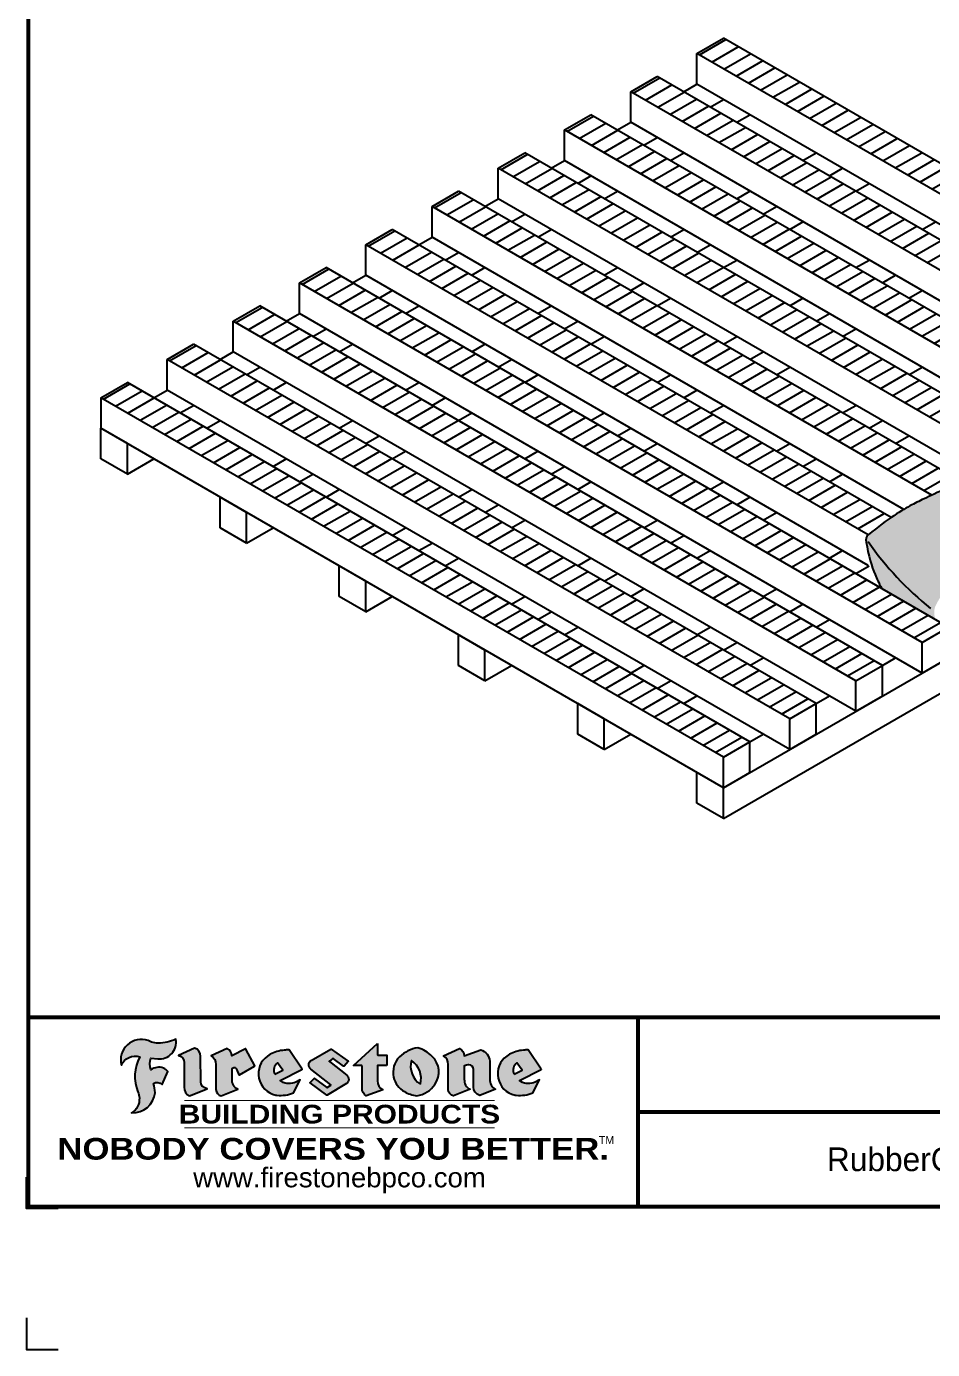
# Model space of a CAD drawing. Header units: inches. Extents: x 298.3 to 319.5, y -246.5 to -229.7.
# Drawn here: x 299.45 to 306.62, y -246.47 to -236 of the extents above; entities that cross this region are included whole.
import ezdxf
from ezdxf.enums import TextEntityAlignment as Align

# ---------------------------------------------------------------- set-up
doc = ezdxf.new("R2010")
doc.units = ezdxf.units.IN
doc.header["$MEASUREMENT"] = 0
doc.layers.get('DEFPOINTS').update_dxf_attribs({"linetype": 'CONTINUOUS'})
for name, color, linetype in [('DETAIL', 1, 'CONTINUOUS'), ('FSBP-TTLB', 7, 'CONTINUOUS'), ('FSBP-TTLB-BORDER', 7, 'CONTINUOUS'), ('FSBP-TTLB-TEXT', 7, 'CONTINUOUS'), ('GRID', 7, 'CONTINUOUS'), ('WATERMARKVERYLIGHT', 62, 'CONTINUOUS')]:
    doc.layers.add(name, color=color, linetype=linetype)
doc.styles.add('FSBP_ARIAL', font='arial.ttf')
doc.styles.add('FSBP_ARIAL_BOLD', font='')
doc.styles.add('FSBP_BANKGOTHIC', font='bgothm.ttf')
doc.styles.get('FSBP_ARIAL_BOLD').set_extended_font_data('Arial Black')

msp = doc.modelspace()

# ---------------------------------------------------------------- hatches: boundary and pattern name
at = {"layer": 'FSBP-TTLB-TEXT'}
h = msp.add_hatch(color=1, dxfattribs=at)
edge = h.paths.add_edge_path()
edge.add_arc((300.5000109001243, -244.0422893161892), 0.1319107607348553, 264.0410451462098, 370.3106169565175)
edge.add_arc((300.4902527770405, -243.7226084792449), 0.3273056962876235, 270.05058356628535, 295.23459397187514, ccw=False)
edge.add_arc((300.4855030877681, -243.9108396367664), 0.1391656561713503, 249.3281275763668, 272.0749124149863, ccw=False)
edge.add_line((300.4363754437562, -244.0410454525023), (300.4101939143122, -244.0293123519543))
edge.add_arc((300.3566510275946, -244.1834641004656), 0.1631857907024099, 70.84590087378872, 194.3325259843273)
edge.add_arc((300.3071271413577, -244.2700314809885), 0.1179914261095279, 70.96950098067128, 156.9641407594482, ccw=False)
edge.add_arc((300.6158425397517, -244.3124875885054), 0.3110405457095052, 150.3231137483159, 203.2084295854517)
edge.add_arc((300.2189506805171, -244.4852986522874), 0.1218587156617311, 0.8849157075190988, 24.34668939894999, ccw=False)
edge.add_arc((300.2120792970245, -244.4915636479719), 0.1289731377238325, -58.36655102076742, 3.6216782311386737, ccw=False)
edge.add_arc((300.2883710334092, -244.423253671997), 0.1783301886510354, 267.2205474105585, 354.1381621173521)
edge.add_arc((300.2530132353173, -244.4451787663266), 0.212787892960859, 0.9996158580669322, 21.00503380861244)
edge.add_arc((300.4815082530942, -244.4107069417159), 0.05136395668415847, 40.82117713173261, 125.52727787225791, ccw=False)
edge.add_line((300.5203781067148, -244.3771303051101), (300.5654780781107, -244.2748396680924))
edge.add_arc((300.5035593529794, -244.314008404297), 0.07326744446031509, 32.31675181867256, 66.31481236598174)
edge.add_arc((300.4949636492801, -244.3503695362072), 0.1102246948011782, 69.8179132332389, 125.254734720681)
edge.add_arc((300.5904100076621, -244.2129971904287), 0.1659710644737306, 164.1569669952081, 196.5811013160487, ccw=False)
edge.add_line((300.430743649289, -244.1676866149917), (300.4863164648419, -244.173487301082))
h = msp.add_hatch(color=1, dxfattribs=at)
edge = h.paths.add_edge_path()
edge.add_line((300.7379405496143, -244.4663786152439), (300.8780464978308, -244.4100797191549))
edge.add_arc((300.8837204362387, -244.3530477616462), 0.05731350411836949, 181.9717871001989, 264.31851000495806, ccw=False)
edge.add_line((300.826440867982, -244.3550197694171), (300.826113482706, -244.1542742047988))
edge.add_arc((300.7569647901235, -244.1543869757278), 0.06914878453844908, 0.0934405599591014, 72.42834396969012)
edge.add_line((300.7778406916287, -244.0884646643341), (300.6495405746954, -244.1464587840316))
edge.add_arc((300.6379473985501, -244.2025488978395), 0.05727567197445628, -0.017399788185912257, 78.322067691347, ccw=False)
edge.add_line((300.6952230678834, -244.2025662915211), (300.6952753988771, -244.3991643335846))
edge.add_arc((300.7684006268703, -244.3998954058652), 0.07312888236350451, 179.4272023230205, 245.3845503102953)
h = msp.add_hatch(color=1, dxfattribs=at)
edge = h.paths.add_edge_path()
edge.add_line((301.2547279523814, -244.2280057433695), (301.1848600873327, -244.0958920671228))
edge.add_arc((301.1828207857344, -244.0969705447862), 0.002306916790721817, 27.87197133405656, 117.3766794470751)
edge.add_line((301.1817599768369, -244.0949219966266), (301.0733395908235, -244.1510658122442))
edge.add_arc((301.0097899721177, -244.1501405027469), 0.06355635479880145, 359.165808011073, 425.8793658831422)
edge.add_line((301.0357628596904, -244.0921334398454), (300.9095803778577, -244.1491703477614))
edge.add_arc((300.8705131975549, -244.214394969944), 0.07602957263902092, -3.441403975725109, 59.07992244284969, ccw=False)
edge.add_line((300.9464056668551, -244.2189588519763), (300.9464056668551, -244.416421650961))
edge.add_arc((301.0032385956352, -244.4122922430125), 0.05698275005415228, 184.1557352478595, 255.3066498366543)
edge.add_line((300.9887851672331, -244.4674114974628), (301.1199924711369, -244.4146883514249))
edge.add_arc((301.150999707282, -244.3461768757398), 0.0752015358480571, 207.5160880841914, 245.649226723163, ccw=False)
edge.add_arc((301.1837513274797, -244.3354866537431), 0.1093332836229113, 179.4823365255141, 204.5537900001094, ccw=False)
edge.add_line((301.0744225062642, -244.3344988483943), (301.0744225062642, -244.2566783085763))
edge.add_arc((301.091290895552, -244.2581971359335), 0.01693662875851176, 28.356188110622725, 174.8549701683585, ccw=False)
edge.add_arc((301.0900415659772, -244.2637568250325), 0.02111886817708033, 22.216893572439517, 40.10213956426492, ccw=False)
edge.add_line((301.109592551193, -244.2557714903388), (301.1293399265994, -244.2990128627167))
edge.add_arc((301.1314383773815, -244.298054546801), 0.002306916790685496, 204.545128184284, 299.6323508190091)
edge.add_line((301.1325789925465, -244.3000597555493), (301.2538292659481, -244.2310894297812))
edge.add_line((301.2538292659481, -244.2310894297812), (301.2547279523814, -244.2280057433695))
h = msp.add_hatch(color=1, dxfattribs=at)
h.paths.add_polyline_path([(301.5260898625353, -244.1023615399593, 0.02524281661523788), (301.4877254922055, -244.1050910498283, 0.1213611957758757), (301.364475042507, -244.1448537254495, 0.6151668103976068), (301.3954424918722, -244.4539439048566, 0.05306812109568645), (301.430637360317, -244.4619035824979, 0.1150932231766138), (301.5618278520045, -244.4435312158857), (301.6138967000169, -244.3385270285557, -0.08755405562188731), (301.5669317399668, -244.3627491661152, -0.265591761123442), (301.4553934448414, -244.3451079992291), (301.628049028102, -244.2581562694883, 0.4518949533370738), (301.6289238593259, -244.2548057977821)])
h.paths.add_polyline_path([(301.4769184444002, -244.2629343406275), (301.4138147844736, -244.2955708478435, -0.3720533890450154), (301.4358785811275, -244.2047509034432)], flags=16)
h = msp.add_hatch(color=1, dxfattribs=at)
edge = h.paths.add_edge_path()
edge.add_arc((301.7231085228816, -244.2216175040663), 0.04152450223225729, 123.20805433950699, 232.2027298779723, ccw=False)
edge.add_line((301.7003663483688, -244.1868744790963), (301.8562371021208, -244.0981322114355))
edge.add_arc((301.8573784839879, -244.1001369838697), 0.002306916790741334, 55.64644466176611, 119.65426054492559, ccw=False)
edge.add_line((301.8586802724516, -244.0982324598149), (301.9945107765952, -244.1910759095348))
edge.add_arc((301.9931700333827, -244.1929532141764), 0.002306916790700397, -42.731101238422525, 54.4661353739603, ccw=False)
edge.add_line((301.9948645707348, -244.1945185921633), (301.9611590443059, -244.2310051621689))
edge.add_arc((301.9594645069539, -244.229439784182), 0.002306916790672934, 233.7527076894875, 317.26889876138785, ccw=False)
edge.add_line((301.9581004927181, -244.2313002492431), (301.8765510439478, -244.1715116451094))
edge.add_arc((301.875187029712, -244.1733721101706), 0.002306916790720064, 53.75270768979358, 124.4135619297835)
edge.add_line((301.8738832473305, -244.1714689505395), (301.8456351117482, -244.1908206753656))
edge.add_arc((301.8469388941296, -244.1927238349966), 0.002306916790694898, 124.4135619293799, 231.8459020253626)
edge.add_line((301.845513730271, -244.1945378837984), (301.982601099756, -244.3022372821017))
edge.add_arc((301.9569481503025, -244.3348901605349), 0.04152450223225742, -55.21225898295222, 51.84590202520428, ccw=False)
edge.add_line((301.9806394510206, -244.3689930424647), (301.8271360779394, -244.4619899291488))
edge.add_arc((301.8259407323783, -244.4600168569076), 0.002306916790726996, 233.2955624372927, 301.20872157023314, ccw=False)
edge.add_line((301.8245619176423, -244.46186637982), (301.6939677517558, -244.3645087536189))
edge.add_arc((301.6953490693854, -244.3626610992449), 0.002306916790697672, 135.5134179846393, 233.21798691998708, ccw=False)
edge.add_line((301.6937032813256, -244.3610445452739), (301.7255405060541, -244.3286315697372))
edge.add_arc((301.727186294114, -244.3302481237083), 0.002306916790748497, 53.0352839999411, 135.513417985369, ccw=False)
edge.add_line((301.7285734964511, -244.3284048834213), (301.8245358087835, -244.4006250626779))
edge.add_arc((301.8259230111206, -244.3987818223911), 0.002306916790627066, 233.0352840000685, 302.2362632414394)
edge.add_line((301.8271535476105, -244.4007331411825), (301.8569861242883, -244.3819201853743))
edge.add_arc((301.8557555877983, -244.3799688665828), 0.002306916790685166, 302.2362632406177, 412.2027298768422)
edge.add_line((301.857169426521, -244.3781459773526), (301.6976594258749, -244.2544295102101))
h = msp.add_hatch(color=1, dxfattribs=at)
edge = h.paths.add_edge_path()
edge.add_line((302.2261616917268, -244.0512874762898), (302.2261616917268, -244.1409899148938))
edge.add_arc((302.2284686085175, -244.1409899148938), 0.00230691679065842, 179.9999999996471, 269.9999999996471)
edge.add_line((302.2284686085175, -244.1432968316845), (302.2981188239751, -244.1432968316845))
edge.add_arc((302.2981188239751, -244.1456037484752), 0.002306916790701052, 0, 90, ccw=False)
edge.add_line((302.3004257407658, -244.1456037484752), (302.3004257407658, -244.2231139676428))
edge.add_arc((302.2981188239751, -244.2231139676428), 0.002306916790686842, 269.99999999964706, 359.99999999964706, ccw=False)
edge.add_line((302.2981188239751, -244.2254208844335), (302.2284686085175, -244.2254208844335))
edge.add_arc((302.2284686085175, -244.2277278012241), 0.00230691679065842, 90.00000000035294, 180.0000000003529)
edge.add_line((302.2261616917268, -244.2277278012241), (302.2261616917268, -244.3474374279617))
edge.add_arc((302.2994370838337, -244.3511747191013), 0.07337063740681413, 177.0802527808789, 245.3249543133826)
edge.add_line((302.2688069449954, -244.4178458899942), (302.1372306878397, -244.4666414382024))
edge.add_arc((302.1713115355168, -244.4083362456892), 0.06753517344606039, 177.0345319916277, 239.6926428024901, ccw=False)
edge.add_line((302.1038667986849, -244.4048423759072), (302.1038667986849, -244.2277278012242))
edge.add_arc((302.1015598818942, -244.2277278012241), 0.00230691679065842, 359.9999999996471, 449.999999999647)
edge.add_line((302.1015598818942, -244.2254208844335), (302.0355590812242, -244.2254208844335))
edge.add_line((302.0355590812242, -244.2254208844335), (302.2261616917268, -244.0512874762898))
h = msp.add_hatch(color=1, dxfattribs=at)
edge = h.paths.add_edge_path(flags=16)
edge.add_arc((302.4030646395822, -244.3288363582656), 0.1684614578629418, 344.5558804047865, 417.0140046669545)
edge.add_arc((302.6571592100994, -244.2323912901452), 0.1684614578629414, 164.5558804047864, 237.0140046669546)
edge = h.paths.add_edge_path()
edge.add_arc((302.532076246957, -244.2839722924119), 0.1828726885096673, 136.0914512150047, 191.213418978326)
edge.add_arc((302.5276406808882, -244.2758612748565), 0.1803148804748503, 194.0167254156723, 240.6663730831859)
edge.add_arc((302.5607481722337, -244.2285437126067), 0.2378525180183701, 239.2975390661776, 264.2889872773176)
edge.add_arc((302.511545912581, -244.2630610752767), 0.203760689247156, 277.1986764832036, 326.503572961274)
edge.add_arc((302.5404404572583, -244.2781424985439), 0.171374865791709, 325.3768876809902, 406.3828327799087)
edge.add_arc((302.4745406185207, -244.3336522749392), 0.2571945645850002, 44.28462553519766, 73.82901434867304)
edge.add_arc((302.5798536300418, -244.3423811489521), 0.2579560664039132, 97.50292863483666, 134.1039137579027)
h = msp.add_hatch(color=1, dxfattribs=at)
edge = h.paths.add_edge_path()
edge.add_line((302.7853913590122, -244.4162274906352), (302.7853913590122, -244.2189588519763))
edge.add_arc((302.7094988897122, -244.214394969944), 0.076029572638996, 356.5585960242387, 419.0799224428129)
edge.add_line((302.7485660700149, -244.1491703477614), (302.8747485518476, -244.0921334398455))
edge.add_arc((302.8487756642749, -244.1501405027469), 0.06355635479883807, 0.3962622833877276, 65.87936588318718, ccw=False)
edge.add_line((302.9123304990602, -244.1497009453185), (303.0432275491436, -244.1034226803549))
edge.add_arc((303.0184452521557, -244.1971282439705), 0.09692726601172152, 2.366977007666776, 75.18615851992018, ccw=False)
edge.add_line((303.1152898197851, -244.1931251680037), (303.1152898197851, -244.3324148380361))
edge.add_arc((303.2245786798443, -244.3355312421678), 0.1093332836229047, 178.3666365323574, 204.5537900000422)
edge.add_arc((303.1918270596465, -244.3462214641645), 0.07520153584796169, 207.5160880841711, 245.2240541443093)
edge.add_line((303.1603122814266, -244.414500961436), (303.0352870440074, -244.4647399622748))
edge.add_arc((303.0580483164624, -244.3966734788882), 0.07177131519198746, 180.3328587115751, 251.51018566665869, ccw=False)
edge.add_line((302.9862782124102, -244.3970904305961), (302.9862782124102, -244.2593410884358))
edge.add_arc((302.9490206597317, -244.2589151873101), 0.0372599868942854, 359.3450650296066, 449.0500281941028)
edge.add_arc((302.9454710045765, -244.2860000468008), 0.06447454900600783, 86.29402372314017, 119.8211331593848)
edge.add_line((302.9134081984215, -244.230063082895), (302.9134081984215, -244.3344988483943))
edge.add_arc((303.022737019637, -244.3354866537431), 0.1093332836229751, 179.4823365255069, 204.5537900001023)
edge.add_arc((302.9899853994392, -244.3461768757399), 0.07520153584796385, 207.5160880841699, 245.6492267231416)
edge.add_line((302.9589781632941, -244.4146883514249), (302.8277708593903, -244.4674114974628))
edge.add_arc((302.8422036165167, -244.4123246546292), 0.05694615642555727, 183.9298782390169, 255.318496325343, ccw=False)
h = msp.add_hatch(color=1, dxfattribs=at)
h.paths.add_polyline_path([(303.4203966027461, -244.1023615399593, 0.02524281661523822), (303.3820322324163, -244.1050910498283, 0.1085638477195505), (303.2705919630504, -244.1379600027109, 0.6425897848490651), (303.2897492320831, -244.4539439048566, 0.05306812109569052), (303.3249441005277, -244.4619035824979, 0.1150932231766133), (303.4561345922153, -244.4435312158857), (303.5082034402276, -244.3385270285557, -0.08755405562189084), (303.4612384801775, -244.3627491661152, -0.2655917611234366), (303.3497001850521, -244.3451079992291), (303.5223557683128, -244.2581562694883, 0.4518949533370731), (303.5232305995367, -244.2548057977821)])
h.paths.add_polyline_path([(303.371225184611, -244.2629343406275), (303.3081215246845, -244.2955708478435, -0.3720533890450147), (303.3301853213383, -244.2047509034432)], flags=16)
at = {"layer": 'GRID'}
h = msp.add_hatch(dxfattribs=at)
h.set_pattern_fill('ANSI31', color=256, scale=0.77502769, angle=345, style=0)
h.set_pattern_definition([(30.00000000000006, (340.1794703552408, -82.88958126463939), (-0.04843923062500001, 0.08389920852204635), [])])
edge = h.paths.add_edge_path()
edge.add_spline(control_points=[(307.4671754175778, -239.9605469687606), (307.3993770789164, -239.9881078786503), (307.3251658981922, -240.0227196007023), (307.2362826422065, -240.0694371165779)], knot_values=[1.706291255512392, 1.706291255512392, 1.706291255512392, 1.706291255512392, 1.877742745931667, 1.877742745931667, 1.877742745931667, 1.877742745931667], degree=3, periodic=0)
edge.add_line((307.2362826422074, -240.0694371165775), (307.2630260153192, -240.0848774102426))
edge.add_line((307.2630260153192, -240.0848774102426), (307.586977451301, -240.271910859011))
edge.add_line((307.586977451301, -240.271910859011), (307.7967254732912, -240.1508127820529))
edge.add_line((307.7967254732912, -240.1508127820529), (307.4671754176641, -239.9605469687251))
edge = h.paths.add_edge_path()
edge.add_spline(control_points=[(306.9374747247427, -240.2602145158673), (306.8827481105705, -240.303589401907), (306.8294035311425, -240.3524003062806), (306.7790924987941, -240.4039260722083), (306.7747300945122, -240.4084500137106)], knot_values=[0.3470070495106844, 0.3470070495106844, 0.3470070495106844, 0.3470070495106844, 0.5472399090816751, 0.5663972791831305, 0.5663972791831305, 0.5663972791831305, 0.5663972791831305], degree=3, periodic=0)
edge.add_line((306.7747300945122, -240.4084500137107), (307.0626073963254, -240.5746560514061))
edge.add_line((307.0626073963254, -240.5746560514061), (307.2723554183157, -240.453557974448))
edge.add_line((307.2723554183157, -240.453557974448), (306.9374747247427, -240.2602145158673))
edge = h.paths.add_edge_path()
edge.add_line((302.8676469565203, -237.3050079735385), (302.65789893453, -237.4261060504966))
edge.add_line((302.65789893453, -237.4261060504965), (306.5718388855132, -239.6858203347887))
edge.add_spline(control_points=[(306.571838885513, -239.6858203347887), (306.6149559468781, -239.6658881273945), (306.6712462381659, -239.6403163660624), (306.7513532503445, -239.6039195032716)], knot_values=[0.0633792804217988, 0.0633792804217988, 0.0633792804217988, 0.0633792804217988, 0.3310780534561364, 0.3310780534561364, 0.3310780534561364, 0.3310780534561364], degree=3, periodic=0)
edge.add_arc((306.8361376116553, -239.8230334351327), 0.234945319294678, 93.27348952926849, 111.15354220586451, ccw=False)
edge.add_line((306.822721742172, -239.5884714656993), (302.8676469565204, -237.3050079735385))
h.paths.add_polyline_path([(308.0081964126658, -239.6674152010362), (303.3920170114962, -237.0022627811434), (303.1822689895059, -237.1233608581014), (307.8181175505808, -239.7998692727604), (308.1113475062766, -239.9691656666157), (308.321095528267, -239.8480675896576)])
h.paths.add_polyline_path([(300.2457966816423, -238.8187339355143), (300.0360486596522, -238.9398320124722), (304.965127176423, -241.785636820987), (305.1748751984132, -241.6645387440286)])
h.paths.add_polyline_path([(300.7701667366181, -238.5159887431191), (300.5604187146276, -238.6370868200771), (305.4894972313985, -241.4828916285915), (305.6992452533889, -241.3617935516335)])
h.paths.add_polyline_path([(301.2945367915932, -238.2132435507242), (301.0847887696033, -238.3343416276819), (306.0138672863742, -241.1801464361964), (306.2236153083645, -241.0590483592382)])
h.paths.add_polyline_path([(301.818906846569, -237.9104983583288), (301.6091588245789, -238.0315964352868), (306.5382373413499, -240.8774012438012), (306.7479853633401, -240.7563031668431)])
h.paths.add_polyline_path([(303.9163870664718, -236.6995175887481), (303.7066390444813, -236.8206156657062), (308.6357175612522, -239.6664204742206), (308.8454655832426, -239.5453223972625)])
h.paths.add_polyline_path([(304.4407571214469, -236.3967723963531), (304.2310090994569, -236.5178704733111), (309.1600876162279, -239.3636752818255), (309.3698356382179, -239.2425772048676)])
h.paths.add_polyline_path([(304.965127176423, -236.0940272039578), (304.7553791544321, -236.2151252809163), (309.6844576712035, -239.0609300894303), (309.8942056931938, -238.9398320124723)])
h.paths.add_polyline_path([(306.2490997830708, -239.8642727679737), (306.2502843002854, -239.8634649393226), (302.3432769015448, -237.6077531659337), (302.1335288795544, -237.7288512428917), (306.0696418045856, -240.0013670997192), (306.0718838329306, -239.9992402562081), (306.0741510250412, -239.9971205070583), (306.0778241361522, -239.9940753146366), (306.0814801537851, -239.991054449888), (306.085119120806, -239.9880577829132), (306.0887410799316, -239.9850851839592), (306.0923460739861, -239.9821365231849), (306.0959341457496, -239.9792116707616), (306.0995053380242, -239.9763104968533), (306.1030596936333, -239.9734328716436), (306.1065972553479, -239.9705786652898), (306.1101180659627, -239.9677477479735), (306.1136221682787, -239.9649399898822), (306.1171096050688, -239.9621552611743), (306.1205804191408, -239.9593934320463), (306.1240346533589, -239.9566543726075), (306.127472350456, -239.9539379530664), (306.1308935531829, -239.9512440436444), (306.1342983044106, -239.9485725144551), (306.1376866469042, -239.9459232356853), (306.1410586234513, -239.9432960775461), (306.1444142768848, -239.9406909101461), (306.1477536499324, -239.9381076037198), (306.1510767854481, -239.9355460284028), (306.1543837261917, -239.9330060543958), (306.1576745150022, -239.9304875518307), (306.1609491946191, -239.9279903909356), (306.1642078078656, -239.9255144418581), (306.1674503975989, -239.9230595747088), (306.1706770064855, -239.9206256597832), (306.1738876774561, -239.9182125671484), (306.1770824531555, -239.9158201670652), (306.1802613764813, -239.9134483296818), (306.1834244902469, -239.9110969251034), (306.1865718372641, -239.908765823516), (306.1897034601795, -239.9064548952057), (306.1928194019023, -239.9041640102503), (306.1959197052406, -239.9018930388321), (306.1990044129614, -239.8996418511315), (306.2020735678734, -239.8974103173138), (306.2051272127009, -239.8951983076111), (306.2081653903085, -239.8930056921342), (306.2111881435042, -239.8908323410636), (306.2141955150619, -239.8886781245822), (306.2171875477684, -239.8865429128571), (306.2201642843756, -239.8844265761054), (306.223125767789, -239.8823289844269), (306.2260720407006, -239.8802500080583), (306.2290031459899, -239.8781895171176), (306.2319191263985, -239.876147381806), (306.2348200246839, -239.874123472345), (306.2377058837613, -239.8721176588043), (306.2405767463002, -239.8701298114538), (306.2434326552206, -239.8681598003776), (306.2462736531874, -239.8662074958355)])
at = {"layer": 'WATERMARKVERYLIGHT'}
h = msp.add_hatch(color=253, dxfattribs=at)
edge = h.paths.add_edge_path()
edge.add_spline(control_points=[(306.6414736401496, -240.6948085947865), (306.6347801582636, -240.6640137435202), (306.627925438488, -240.6276496101874), (306.6730018002406, -240.5194875300735), (306.830622182683, -240.3376031826444), (307.0168750361716, -240.1889695733122), (307.1964878278765, -240.0906353088803)], knot_values=[0.006181989533604847, 0.006181989533604847, 0.006181989533604847, 0.006181989533604847, 0.0991791389676038, 0.1165079050081775, 0.3661644196121399, 0.8329975690416538, 0.8329975690416538, 0.8329975690416538, 0.8329975690416538], degree=3, periodic=0)
edge.add_spline(control_points=[(307.1964878278765, -240.0906353088805), (307.423831033051, -239.9679878980787), (307.5988369027866, -239.9069354233784), (307.817335491136, -239.8513034814259), (307.8510900549412, -239.8642904156376)], knot_values=[1.681320570978418, 1.681320570978418, 1.681320570978418, 1.681320570978418, 2.098950552261245, 2.230227914458368, 2.230227914458368, 2.230227914458368, 2.230227914458368], degree=3, periodic=0)
edge.add_arc((306.4121818137427, -243.4578095072627), 3.870896070506621, 68.17796767560472, 82.78568097384621)
edge.add_arc((306.8734427788881, -239.8511853394239), 0.2349453192946401, 83.92833667291835, 111.1535421986772)
edge.add_spline(control_points=[(306.7886584175804, -239.6320714075633), (306.5779027972011, -239.7278288598599), (306.4839088927334, -239.7704799616067), (306.2684341539234, -239.8949119851425), (306.1114561922768, -240.0252724113501)], knot_values=[0.06337928042179883, 0.06337928042179883, 0.06337928042179883, 0.06337928042179883, 0.7676749400812006, 1.505580152135081, 1.505580152135081, 1.505580152135081, 1.505580152135081], degree=3, periodic=0)
edge.add_spline(control_points=[(306.1114561922768, -240.0252724113501), (306.1018919188929, -240.0329824834013), (306.0911451428831, -240.0550324463549), (306.1089996055741, -240.1812548617477), (306.1571481416732, -240.3288438000341), (306.1926620192844, -240.4021295583325), (306.2196710245482, -240.451280741125)], knot_values=[0, 0, 0, 0, 0.0340149739368192, 0.06058535335087307, 0.3962865377383307, 0.5862630240690444, 0.5862630240690444, 0.5862630240690444, 0.5862630240690444], degree=3, periodic=0)
edge.add_line((306.2196710245482, -240.451280741125), (306.6414736401498, -240.6948085947874))

# ---------------------------------------------------------------- linework, layer by layer
at = {"layer": 'DEFPOINTS', "color": 1}
msp.add_lwpolyline([(299.6970761304548, -245.3596628368974), (299.4470761304548, -245.3596628368974), (299.4470761304548, -245.1096628368974)], dxfattribs=at)
at = {"layer": 'DEFPOINTS', "linetype": 'Continuous', "ltscale": 1.75}
msp.add_lwpolyline([(299.4470761304548, -246.2248711702308), (299.4470761304548, -246.4748711702308), (299.6970761304548, -246.4748711702308)], dxfattribs=at)
at = {"layer": 'DETAIL'}
msp.add_arc((308.2616034113377, -238.5660557701532), 2.630204629486551, 215.110250428145, 230.9516269581465, dxfattribs=at)
for points, knots in [([(306.7886584175804, -239.6320714075633), (306.5779027972011, -239.7278288598599), (306.4839088927334, -239.7704799616067), (306.2684341539234, -239.8949119851425), (306.1114561922768, -240.0252724113501)], [0.06337928042179883, 0.06337928042179883, 0.06337928042179883, 0.06337928042179883, 0.7676749400812006, 1.505580152135081, 1.505580152135081, 1.505580152135081, 1.505580152135081]), ([(306.1114561922768, -240.0252724113501), (306.1018919188929, -240.0329824834013), (306.0911451428831, -240.0550324463549), (306.1089996055741, -240.1812548617477), (306.1571481416732, -240.3288438000341), (306.1926620192844, -240.4021295583325), (306.2196710245482, -240.451280741125)], [0, 0, 0, 0, 0.0340149739368192, 0.06058535335087307, 0.3962865377383307, 0.5862630240690444, 0.5862630240690444, 0.5862630240690444, 0.5862630240690444])]:
    msp.add_open_spline(points, degree=3, knots=knots, dxfattribs=at)
at = {"layer": 'FSBP-TTLB', "const_width": 0.03125}
for points in [[(299.4627011304548, -243.8440378368974), (299.4627011304548, -245.3440378368974), (319.4627011304548, -245.3440378368974), (319.4627011304548, -243.8440378368974), (299.4627011304548, -243.8440378368974)], [(304.2879096576615, -243.8440378368974), (304.2879096576615, -244.5940378368974)], [(304.2879096576615, -244.5940378368974), (315.3029888356442, -244.5940378368974)], [(304.2879096576615, -244.5940378368974), (304.2879096576615, -245.3440378368974)]]:
    msp.add_lwpolyline(points, dxfattribs=at)
at = {"layer": 'FSBP-TTLB-BORDER', "const_width": 0.03125}
msp.add_lwpolyline([(319.4627011304548, -243.8440378368974), (319.4627011304548, -230.8440378368974), (299.4627011304548, -230.8440378368974), (299.4627011304548, -243.8440378368974)], dxfattribs=at)
at = {"layer": 'FSBP-TTLB-TEXT', "color": 1}
msp.add_line((300.1985443362871, -244.223860591043), (300.1985443362871, -244.223860591043), dxfattribs=at)
for points in [[(300.4863164541801, -244.1734872999691, 0.5000510906601082), (300.6297915512317, -244.0186793311022, -0.1103304102359608), (300.4905417387646, -244.0499140479776, -0.09957876667165425), (300.4363754437562, -244.0410454525023), (300.4101939143122, -244.0293123519543, 0.5978159689075124), (300.1985443362871, -244.223860591043, -0.3938834584182213), (300.3456007727096, -244.1584888598701, 0.2349406564350952), (300.3299722127296, -244.4350615547608, -0.1027304183841549), (300.3407948624681, -244.4834166566948, -0.2772692352614086), (300.2797235217204, -244.6013740715191, 0.3985429150902959), (300.465768744545, -244.4414665319618, 0.0875124847930418), (300.4516611467949, -244.3689049526268, -0.3874031597924062), (300.5203781067148, -244.3771303051101), (300.5654780781107, -244.2748396680924, 0.1494423498871741), (300.5329916944354, -244.24691253487, 0.2467195073738216), (300.4313405586253, -244.2603607273075, -0.1424285161541127), (300.430743649289, -244.1676866149917), (300.4863164648419, -244.173487301082)], [(301.6289238593259, -244.2548057977821), (301.5260898625353, -244.1023615399593, 0.02524281661523788), (301.4877254922055, -244.1050910498283, 0.1085638477195265), (301.3762852228397, -244.1379600027109, 0.6425897848491228), (301.3954424918722, -244.4539439048566, 0.05306812109568648), (301.430637360317, -244.4619035824979, 0.1150932231766137), (301.5618278520045, -244.4435312158857), (301.6138967000169, -244.3385270285557, -0.0875540556218873), (301.5669317399668, -244.3627491661152, -0.2655917611234418), (301.4553934448414, -244.3451079992291), (301.628049028102, -244.2581562694883)], [(302.2261616917268, -244.0512874762898), (302.2261616917268, -244.1409899148938, 0.4142135623730958), (302.2284686085175, -244.1432968316845), (302.2981188239751, -244.1432968316845, -0.414213562373095), (302.3004257407658, -244.1456037484752), (302.3004257407658, -244.2231139676428, -0.4142135623730938), (302.2981188239751, -244.2254208844335), (302.2284686085175, -244.2254208844335, 0.4142135623730958), (302.2261616917268, -244.2277278012241), (302.2261616917268, -244.3474374279617, 0.3068985753588853), (302.2688069449954, -244.4178458899942), (302.1372306878397, -244.4666414382024, -0.2804194150632976), (302.1038667986849, -244.4048423759072), (302.1038667986849, -244.2277278012241, 0.414213562373095), (302.1015598818942, -244.2254208844335), (302.0355590812242, -244.2254208844335), (302.2261616917268, -244.0512874762898)], [(303.5232305995367, -244.2548057977821), (303.4203966027461, -244.1023615399593, 0.02524281661523788), (303.3820322324163, -244.1050910498283, 0.1085638477195265), (303.2705919630504, -244.1379600027109, 0.6425897848491228), (303.2897492320831, -244.4539439048566, 0.05306812109568648), (303.3249441005277, -244.4619035824979, 0.1150932231766137), (303.4561345922153, -244.4435312158857), (303.5082034402276, -244.3385270285557, -0.0875540556218873), (303.4612384801775, -244.3627491661152, -0.2655917611234418), (303.3497001850521, -244.3451079992291), (303.5223557683128, -244.2581562694883)], [(303.5223557683128, -244.2581562694883, 0.4518949533370731), (303.5232305995367, -244.2548057977821, 0.4518949533370731)]]:
    msp.add_lwpolyline(points, format="xyb", dxfattribs=at)
for points in [[(300.7379405496143, -244.4663786152439), (300.8780464978308, -244.4100797191549, -0.3756100036733062), (300.826440867982, -244.3550197694171), (300.826113482706, -244.1542742047988, 0.3265360292958048), (300.7778406916287, -244.0884646643341), (300.6495405746954, -244.1464587840316, -0.3557863980845349), (300.6952230678834, -244.2025662915211), (300.6952753988771, -244.3991643335846, 0.2960110723418457)], [(301.2547279523814, -244.2280057433695), (301.1848600873327, -244.0958920671228, 0.4116839150163434), (301.1817599768369, -244.0949219966266), (301.0733395908235, -244.1510658122442, 0.2996033003794034), (301.0357628596904, -244.0921334398454), (300.9095803778577, -244.1491703477614, -0.2797757560995365), (300.9464056668551, -244.2189588519763), (300.9464056668551, -244.416421650961, 0.320828638474519), (300.9887851672331, -244.4674114974628), (301.1199924711369, -244.4146883514249, -0.1679398621276611), (301.0843048831534, -244.3809198092425, -0.1098333365370753), (301.0744225062642, -244.3344988483943), (301.0744225062642, -244.2566783085763, -0.743334502655012), (301.1061953322225, -244.2501530597752, -0.07819791644735608), (301.109592551193, -244.2557714903388), (301.1293399265994, -244.2990128627167, 0.4404648714563479), (301.1325789925465, -244.3000597555493), (301.2538292659481, -244.2310894297812)], [(301.6976594258749, -244.2544295102101, -0.5150044486718882), (301.7003663483688, -244.1868744790963), (301.8562371021208, -244.0981322114355, -0.2867822934100265), (301.8586802724516, -244.0982324598149), (301.9945107765952, -244.1910759095348, -0.4515027974650387), (301.9948645707348, -244.1945185921633), (301.9611590443059, -244.2310051621689, -0.3814439164929681), (301.9581004927181, -244.2313002492431), (301.8765510439478, -244.1715116451094, 0.3184718635035665), (301.8738832473305, -244.1714689505395), (301.8456351117482, -244.1908206753656, 0.5064094529656681), (301.845513730271, -244.1945378837984), (301.982601099756, -244.3022372821017, -0.5043597839115849), (301.9806394510206, -244.3689930424647), (301.8271360779394, -244.4619899291488, -0.3053163970316367), (301.8245619176423, -244.46186637982), (301.6939677517558, -244.3645087536188, -0.4541703869768119), (301.6937032813256, -244.3610445452739), (301.7255405060541, -244.3286315697372, -0.3762644290664977), (301.7285734964511, -244.3284048834213), (301.8245358087835, -244.4006250626779, 0.3114700032088108), (301.8271535476105, -244.4007331411825), (301.8569861242883, -244.3819201853743, 0.520381097387146), (301.857169426521, -244.3781459773526)], [(302.4003260491808, -244.1571483767308, 0.2452625673097023), (302.3526946643219, -244.3195344635225, 0.2064059665179019), (302.4393054694289, -244.4330565245846, 0.1094800500670344), (302.5370792289294, -244.4652156404953, 0.2185147641853038), (302.681466075298, -244.3755135398327, 0.3689489483072479), (302.6586610935649, -244.154073059211, 0.1296305888694145), (302.5461705345306, -244.0866336538102, 0.1610736375384317)], [(302.7853913590122, -244.4162274906352), (302.7853913590122, -244.2189588519763, 0.2797757560995341), (302.7485660700149, -244.1491703477614), (302.8747485518476, -244.0921334398454, -0.2937618496109166), (302.9123304990602, -244.1497009453185), (303.0432275491436, -244.1034226803549, -0.3288760160581939), (303.1152898197851, -244.1931251680037), (303.1152898197851, -244.3324148380361, 0.114762897203527), (303.125132235518, -244.3809643976671, 0.166032965990522), (303.1603122814266, -244.414500961436), (303.0352870440074, -244.4647399622748, -0.3209557512194564), (302.9862782124102, -244.3970904305961), (302.9862782124102, -244.2593410884358, 0.4127061514896111), (302.9496384070707, -244.2216603217005, 0.1473421876160361), (302.9134081984215, -244.230063082895), (302.9134081984215, -244.3344988483943, 0.1098333365370753), (302.9232905753107, -244.3809198092425, 0.1679398621276611), (302.9589781632941, -244.4146883514249), (302.8277708593903, -244.4674114974628, -0.3219729545308964), (302.7853913590122, -244.4162274906352, 29.1476284739)], [(301.4138147844736, -244.2955708478435), (301.4769184444002, -244.2629343406275), (301.4358785811275, -244.2047509034432, 0.3720533890450154)], [(302.5654430606125, -244.3736973788626, 0.3271311138286319), (302.4947807890691, -244.1875302695482, 0.3271311138286322)], [(303.3081215246845, -244.2955708478435), (303.371225184611, -244.2629343406275), (303.3301853213383, -244.2047509034432, 0.3720533890450154)]]:
    msp.add_lwpolyline(points, format="xyb", close=True, dxfattribs=at)
at = {"layer": 'FSBP-TTLB-TEXT', "const_width": 0.0078125}
for points in [[(300.696627710264, -244.5024834150706), (303.15393061314, -244.5024834150706)], [(300.696627710264, -244.720193932947), (303.15393061314, -244.720193932947)]]:
    msp.add_lwpolyline(points, dxfattribs=at)
at = {"layer": 'FSBP-TTLB-TEXT', "color": 1}
for centre, start, end in [((301.2526886507831, -244.2290842210328), 299.6323508193333, 27.8719713338054), ((301.6270113912453, -244.2560958872828), 296.7304547840458, 34.00233684987312)]:
    msp.add_arc(centre, 0.00230691679068068, start, end, dxfattribs=at)
at = {"layer": 'GRID'}
for p, q in [((304.7553791544321, -236.2151252809163), (304.9651271764229, -236.0940272039577)), ((309.8942056931937, -238.9398320124723), (304.965127176423, -236.0940272039577)), ((309.6844576712035, -239.0609300894304), (304.7553791544321, -236.2151252809163)), ((304.7553791544321, -236.457321434832), (304.7553791544321, -236.2151252809159)), ((304.2310090994569, -236.5178704733111), (304.440757121447, -236.3967723963531)), ((309.369835638218, -239.2425772048674), (304.440757121447, -236.3967723963531)), ((304.6505051434372, -236.5178704733111), (304.7553791544321, -236.457321434832)), ((309.6844576712035, -239.3031262433466), (304.7553791544321, -236.457321434832)), ((309.1600876162279, -239.3636752818255), (304.2310090994569, -236.5178704733111)), ((304.2310090994569, -236.760066627227), (304.2310090994569, -236.5178704733109)), ((304.8602531654277, -236.6389685502689), (304.9651271764226, -236.5784195117899)), ((303.7066390444814, -236.8206156657062), (303.9163870664715, -236.6995175887482)), ((308.8454655832426, -239.5453223972626), (303.9163870664717, -236.6995175887481)), ((305.0700011874179, -236.760066627227), (305.1748751984128, -236.699517588748)), ((304.1261350884618, -236.8206156657061), (304.2310090994569, -236.760066627227)), ((309.1600876162279, -239.6058714357417), (304.2310090994569, -236.760066627227)), ((308.6357175612522, -239.6664204742207), (303.7066390444814, -236.8206156657062)), ((303.7066390444813, -237.0628118196223), (303.7066390444813, -236.8206156657062)), ((304.3358831104521, -236.9417137426641), (304.4407571214471, -236.881164704185)), ((303.1822689895056, -237.1233608581014), (303.3920170114962, -237.0022627811434)), ((308.0278655725712, -239.6787711958024), (303.3920170114962, -237.0022627811433)), ((304.5456311324422, -237.0628118196221), (304.6505051434374, -237.0022627811429)), ((305.5943712423935, -237.0628118196222), (305.6992452533887, -237.0022627811433)), ((307.8181175505808, -239.7998692727604), (303.1822689895055, -237.1233608581014)), ((303.1822689895055, -237.3655570120175), (303.1822689895055, -237.1233608581014)), ((303.6017650334863, -237.1233608581013), (303.7066390444813, -237.0628118196223)), ((308.4259695392621, -239.7875185511787), (303.7066390444812, -237.0628118196223)), ((305.8041192643837, -237.1839098965803), (305.9089932753788, -237.1233608581013)), ((303.8115130554766, -237.2444589350592), (303.9163870664717, -237.1839098965802)), ((302.65789893453, -237.4261060504965), (302.8676469565204, -237.3050079735385)), ((306.8708431998393, -239.6162544022376), (302.8676469565203, -237.3050079735385)), ((304.0212610774666, -237.3655570120172), (304.1261350884618, -237.3050079735383)), ((305.0700011874181, -237.3655570120172), (305.1748751984132, -237.3050079735383)), ((306.0138672863739, -237.3050079735383), (306.118741297369, -237.2444589350592)), ((306.6155087114541, -239.711033120551), (302.65789893453, -237.4261060504965)), ((302.65789893453, -237.6683022044126), (302.65789893453, -237.4261060504966)), ((303.0773949785107, -237.4261060504965), (303.1822689895055, -237.3655570120175)), ((307.1323590595717, -239.6461425772934), (303.1822689895055, -237.3655570120175)), ((305.2797492094082, -237.4866550889753), (305.3846232204033, -237.4261060504964)), ((303.2871430005009, -237.5472041274544), (303.3920170114959, -237.4866550889753)), ((302.1335288795543, -237.7288512428917), (302.3432769015448, -237.6077531659337)), ((306.2928498119015, -239.8880401489121), (302.3432769015447, -237.6077531659337)), ((303.496891022491, -237.6683022044124), (303.6017650334859, -237.6077531659334)), ((304.5456311324423, -237.6683022044125), (304.6505051434376, -237.6077531659336)), ((305.4894972313984, -237.6077531659334), (305.5943712423935, -237.5472041274544)), ((306.5382373413495, -237.6077531659337), (306.6431113523446, -237.5472041274545)), ((306.1112860125405, -240.025410394392), (302.1335288795543, -237.7288512428917)), ((302.1335288795544, -237.971047396808), (302.1335288795544, -237.7288512428919)), ((302.5530249235351, -237.7288512428917), (302.65789893453, -237.6683022044126)), ((306.3930962578395, -239.8248193845017), (302.6578989345299, -237.6683022044126)), ((304.7553791544325, -237.7894002813706), (304.8602531654277, -237.7288512428916)), ((302.7627729455252, -237.8499493198495), (302.8676469565203, -237.7894002813705)), ((304.9651271764226, -237.9104983583286), (305.0700011874179, -237.8499493198495)), ((306.0138672863742, -237.9104983583287), (306.1187412973692, -237.8499493198495)), ((301.6091588245787, -238.0315964352867), (301.8189068465693, -237.9104983583286)), ((306.7479853633401, -240.7563031668432), (301.818906846569, -237.9104983583288)), ((302.9725209675154, -237.9710473968075), (303.0773949785104, -237.9104983583286)), ((304.0212610774666, -237.9710473968078), (304.1261350884617, -237.9104983583288)), ((306.5382373413498, -240.8774012438013), (301.6091588245789, -238.0315964352868)), ((301.6091588245789, -238.2737925892029), (301.6091588245789, -238.0315964352869)), ((302.0286548685595, -238.0315964352869), (302.1335288795544, -237.971047396808)), ((306.1115550711214, -240.2677618893523), (302.1335288795547, -237.9710473968078)), ((304.2310090994569, -238.0921454737659), (304.335883110452, -238.0315964352868)), ((306.2236153083645, -238.0315964352867), (306.3284893193596, -237.9710473968076)), ((302.2384028905496, -238.1526945122447), (302.3432769015447, -238.0921454737656)), ((304.4407571214469, -238.2132435507239), (304.5456311324421, -238.1526945122447)), ((305.4894972313985, -238.2132435507237), (305.5943712423936, -238.1526945122447)), ((306.4333633303546, -238.1526945122447), (306.5382373413497, -238.0921454737656)), ((301.0847887696033, -238.334341627682), (301.2945367915932, -238.213243550724)), ((306.2236153083645, -241.0590483592383), (301.2945367915932, -238.2132435507242)), ((301.5042848135839, -238.334341627682), (301.6091588245789, -238.2737925892029)), ((301.5042848135836, -238.3343416276819), (301.6091588245787, -238.2737925892028)), ((306.5382373413498, -241.1195973977174), (301.6091588245789, -238.2737925892029)), ((302.4481509125398, -238.2737925892027), (302.5530249235348, -238.2132435507237)), ((303.496891022491, -238.2737925892028), (303.6017650334859, -238.2132435507239)), ((305.6992452533889, -238.3343416276819), (305.804119264384, -238.2737925892027)), ((306.0138672863742, -241.1801464361964), (301.0847887696033, -238.3343416276819)), ((301.0847887696033, -238.5765377815979), (301.0847887696033, -238.334341627682)), ((303.7066390444814, -238.3948906661609), (303.8115130554765, -238.3343416276819)), ((301.7140328355738, -238.4554397046398), (301.818906846569, -238.3948906661609)), ((303.9163870664714, -238.5159887431189), (304.0212610774666, -238.4554397046397)), ((304.965127176423, -238.515988743119), (305.0700011874181, -238.4554397046398)), ((305.9089932753789, -238.4554397046397), (306.0138672863742, -238.3948906661608)), ((300.5604187146277, -238.6370868200771), (300.7701667366183, -238.5159887431191)), ((305.6992452533888, -241.3617935516335), (300.7701667366181, -238.5159887431191)), ((300.9799147586082, -238.637086820077), (301.0847887696033, -238.5765377815979)), ((300.979914758608, -238.637086820077), (301.0847887696031, -238.5765377815978)), ((306.0138672863742, -241.4223425901125), (301.0847887696036, -238.5765377815978)), ((301.9237808575639, -238.5765377815978), (302.0286548685592, -238.5159887431189)), ((302.9725209675154, -238.5765377815981), (303.0773949785104, -238.5159887431191)), ((305.1748751984132, -238.637086820077), (305.2797492094082, -238.5765377815979)), ((305.4894972313985, -241.4828916285916), (300.5604187146276, -238.6370868200771)), ((300.5604187146276, -238.8792829739932), (300.5604187146276, -238.6370868200771)), ((303.1822689895056, -238.6976358585562), (303.2871430005009, -238.6370868200771)), ((301.1896627805984, -238.7581848970349), (301.2945367915934, -238.6976358585559)), ((303.3920170114957, -238.8187339355142), (303.496891022491, -238.758184897035)), ((304.4407571214473, -238.8187339355142), (304.5456311324423, -238.758184897035)), ((305.3846232204033, -238.7581848970349), (305.4894972313984, -238.6976358585559)), ((306.4333633303547, -238.7581848970351), (306.5382373413498, -238.6976358585562)), ((300.036048659652, -238.9398320124722), (300.2457966816423, -238.8187339355143)), ((300.0360486596522, -238.9398320124722), (300.2457966816423, -238.8187339355143)), ((305.1748751984132, -241.6645387440286), (300.2457966816423, -238.8187339355143)), ((300.4555447036324, -238.9398320124722), (300.5604187146276, -238.8792829739932)), ((300.4555447036324, -238.9398320124722), (300.5604187146276, -238.8792829739931)), ((305.4894972313985, -241.7250877825077), (300.5604187146276, -238.8792829739932)), ((301.3994108025884, -238.879282973993), (301.5042848135836, -238.818733935514)), ((302.4481509125398, -238.8792829739932), (302.5530249235348, -238.8187339355143)), ((304.6505051434376, -238.9398320124722), (304.7553791544325, -238.8792829739931)), ((304.965127176423, -241.7856368209867), (300.0360486596522, -238.9398320124722)), ((300.036048659652, -238.9398320124722), (300.036048659652, -239.1820281663884)), ((300.6652927256228, -239.0609300894301), (300.7701667366178, -239.0003810509512)), ((302.65789893453, -239.0003810509513), (302.7627729455251, -238.9398320124722)), ((304.8602531654277, -239.06093008943), (304.9651271764226, -239.0003810509511)), ((305.9089932753788, -239.0609300894303), (306.0138672863739, -239.0003810509513)), ((302.8676469565201, -239.1214791279093), (302.9725209675153, -239.0609300894301)), ((303.9163870664718, -239.1214791279093), (304.0212610774668, -239.0609300894301)), ((304.965127176423, -242.0278329749028), (300.036048659652, -239.1820281663884)), ((300.036048659652, -239.4242243203045), (300.036048659652, -239.1820281663882)), ((300.2457966816423, -239.3031262433464), (300.036048659652, -239.1820281663882)), ((300.8750407476128, -239.1820281663881), (300.979914758608, -239.1214791279092)), ((301.9237808575642, -239.1820281663882), (302.0286548685592, -239.1214791279093)), ((304.1261350884618, -239.2425772048672), (304.2310090994569, -239.1820281663882)), ((304.965127176423, -242.0278329749028), (309.8942056931937, -239.1820281663885)), ((306.1187412973691, -239.1820281663884), (306.2236153083641, -239.1214791279094)), ((300.2457966816423, -239.5453223972623), (300.2457966816423, -239.3031262433464)), ((302.1335288795545, -239.3031262433464), (302.2384028905496, -239.2425772048672)), ((304.3358831104521, -239.3636752818252), (304.4407571214471, -239.3031262433462)), ((305.3846232204033, -239.3636752818253), (305.4894972313984, -239.3031262433464)), ((306.3284893193592, -239.3031262433464), (306.4333633303544, -239.2425772048672)), ((300.2457966816423, -239.5453223972623), (300.036048659652, -239.4242243203045)), ((300.2457966816423, -239.5453223972623), (300.4555447036324, -239.4242243203043)), ((301.3994108025885, -239.4847733587835), (301.5042848135836, -239.4242243203046)), ((302.3432769015446, -239.4242243203043), (302.4481509125398, -239.3636752818252)), ((303.3920170114959, -239.4242243203046), (303.496891022491, -239.3636752818254)), ((304.965127176423, -242.2700291288189), (309.8942056931937, -239.4242243203046)), ((305.5943712423936, -239.4847733587834), (305.6992452533887, -239.4242243203045)), ((303.6017650334862, -239.5453223972625), (303.7066390444813, -239.4847733587835)), ((301.6091588245789, -239.6058714357416), (301.714032835574, -239.5453223972625)), ((303.8115130554762, -239.6664204742206), (303.9163870664714, -239.6058714357416)), ((304.8602531654277, -239.6664204742206), (304.9651271764226, -239.6058714357416)), ((305.8041192643837, -239.6058714357414), (305.9089932753788, -239.5453223972623)), ((300.9799147586081, -239.9691656666157), (300.9799147586081, -239.7269695126996)), ((301.1896627805984, -239.8480675896576), (300.9799147586081, -239.7269695126996)), ((301.818906846569, -239.7269695126996), (301.9237808575642, -239.6664204742204)), ((302.8676469565203, -239.7269695126996), (302.9725209675154, -239.6664204742206)), ((305.0700011874181, -239.7875185511787), (305.1748751984132, -239.7269695126996)), ((301.1896627805984, -240.0902637435738), (301.1896627805984, -239.8480675896576)), ((303.0773949785107, -239.8480675896576), (303.1822689895056, -239.7875185511787)), ((305.2797492094081, -239.9086166281367), (305.3846232204033, -239.8480675896575)), ((303.2871430005007, -239.9691656666156), (303.3920170114959, -239.9086166281367)), ((304.3358831104521, -239.9691656666157), (304.4407571214471, -239.9086166281368)), ((301.1896627805984, -240.0902637435738), (300.9799147586081, -239.9691656666157)), ((301.1896627805984, -240.0902637435738), (301.3994108025885, -239.9691656666156)), ((302.3432769015447, -240.0297147050948), (302.4481509125398, -239.9691656666157)), ((304.5456311324422, -240.0902637435738), (304.6505051434374, -240.0297147050948)), ((302.5530249235351, -240.1508127820528), (302.6578989345301, -240.0902637435738)), ((304.7553791544324, -240.2113618205319), (304.8602531654274, -240.1508127820528)), ((305.8041192643838, -240.2113618205319), (305.9089932753789, -240.1508127820528)), ((302.7627729455251, -240.2719108590109), (302.8676469565203, -240.2113618205319)), ((303.8115130554765, -240.2719108590109), (303.9163870664715, -240.2113618205319)), ((301.9237808575643, -240.5141070129271), (301.9237808575643, -240.2719108590109)), ((302.1335288795545, -240.393008935969), (301.9237808575643, -240.2719108590109)), ((304.0212610774668, -240.393008935969), (304.1261350884618, -240.3324598974899)), ((306.0138672863742, -240.3324598974899), (306.1187412973692, -240.2719108590109)), ((302.1335288795545, -240.6352050898851), (302.1335288795545, -240.393008935969)), ((304.2310090994569, -240.514107012927), (304.3358831104521, -240.4535579744478)), ((305.2797492094082, -240.5141070129271), (305.3846232204033, -240.4535579744479)), ((302.1335288795545, -240.6352050898851), (301.9237808575643, -240.5141070129271)), ((302.1335288795545, -240.6352050898851), (302.3432769015447, -240.5141070129271)), ((303.2871430005009, -240.574656051406), (303.3920170114959, -240.5141070129271)), ((305.4894972313984, -240.6352050898851), (305.5943712423935, -240.574656051406)), ((303.4968910224912, -240.6957541283641), (303.6017650334863, -240.6352050898851)), ((303.7066390444813, -240.8168522053222), (303.8115130554765, -240.7563031668431)), ((304.7553791544325, -240.8168522053222), (304.8602531654277, -240.7563031668431)), ((305.6992452533885, -240.7563031668431), (305.8041192643837, -240.6957541283641)), ((306.5382373413498, -240.8774012438013), (306.7479853633401, -240.7563031668432)), ((302.8676469565204, -241.0590483592382), (302.8676469565204, -240.8168522053222)), ((303.0773949785107, -240.9379502822802), (302.8676469565204, -240.8168522053222)), ((304.965127176423, -240.9379502822802), (305.0700011874181, -240.8774012438012)), ((306.5382373413498, -241.1195973977174), (306.5382373413498, -240.8774012438013)), ((303.0773949785107, -241.1801464361963), (303.0773949785107, -240.9379502822802)), ((305.174875198413, -241.0590483592382), (305.2797492094082, -240.9984993207593)), ((306.2236153083643, -241.0590483592383), (306.3284893193596, -240.9984993207594)), ((306.5382373413498, -241.1195973977174), (306.7479853633401, -240.9984993207594)), ((303.0773949785107, -241.1801464361963), (302.8676469565204, -241.0590483592382)), ((303.0773949785107, -241.1801464361963), (303.2871430005009, -241.0590483592382)), ((304.2310090994569, -241.1195973977173), (304.3358831104521, -241.0590483592382)), ((306.0138672863742, -241.1801464361964), (306.2236153083645, -241.0590483592383)), ((306.2236153083645, -241.3012445131545), (306.2236153083645, -241.0590483592383)), ((304.4407571214473, -241.2406954746754), (304.5456311324423, -241.1801464361963)), ((306.0138672863742, -241.4223425901125), (306.0138672863742, -241.1801464361964)), ((304.6505051434374, -241.3617935516334), (304.7553791544325, -241.3012445131544)), ((305.6992452533887, -241.3617935516335), (305.8041192643838, -241.3012445131545)), ((306.0138672863742, -241.4223425901125), (306.2236153083645, -241.3012445131545)), ((303.8115130554766, -241.6039897055496), (303.8115130554766, -241.3617935516334)), ((304.0212610774668, -241.4828916285915), (303.8115130554766, -241.3617935516334)), ((305.4894972313985, -241.4828916285916), (305.6992452533888, -241.3617935516335)), ((305.6992452533888, -241.6039897055497), (305.6992452533888, -241.3617935516335)), ((304.0212610774668, -241.7250877825076), (304.0212610774668, -241.4828916285915)), ((305.4894972313985, -241.7250877825077), (305.4894972313985, -241.4828916285916)), ((304.0212610774668, -241.7250877825076), (303.8115130554766, -241.6039897055496)), ((304.0212610774668, -241.7250877825076), (304.2310090994569, -241.6039897055496)), ((305.1748751984132, -241.6645387440286), (305.2797492094084, -241.6039897055497)), ((305.4894972313985, -241.7250877825077), (305.6992452533888, -241.6039897055497)), ((304.965127176423, -241.7856368209867), (305.1748751984132, -241.6645387440286)), ((305.1748751984132, -241.9067348979447), (305.1748751984132, -241.6645387440286)), ((304.965127176423, -242.0278329749028), (304.965127176423, -241.7856368209867)), ((304.7553791544327, -242.1489310518608), (304.7553791544327, -241.9067348979447)), ((304.965127176423, -242.0278329749028), (304.7553791544327, -241.9067348979447)), ((304.965127176423, -242.0278329749028), (305.1748751984132, -241.9067348979447)), ((304.965127176423, -242.2700291288189), (304.965127176423, -242.0278329749028)), ((304.965127176423, -242.2700291288189), (304.7553791544327, -242.1489310518608))]:
    msp.add_line(p, q, dxfattribs=at)

# ---------------------------------------------------------------- texts
at = {"layer": 'FSBP-TTLB-TEXT', "lineweight": 18, "style": 'FSBP_ARIAL_BOLD'}
msp.add_text('BUILDING PRODUCTS', height=0.1484375, dxfattribs=at).set_placement((301.925279161702, -244.6113386740088), align=Align.MIDDLE_CENTER)
at = {"layer": 'FSBP-TTLB-TEXT', "color": 1}
for s, height, style, p in [('NOBODY COVERS YOU BETTER.', 0.171875, 'FSBP_ARIAL_BOLD', (301.8753053940582, -244.8856882874848)), ('TM', 0.0625, 'FSBP_BANKGOTHIC', (304.0393723038278, -244.8166123411908))]:
    msp.add_text(s, height=height, dxfattribs=dict(at, style=style)).set_placement(p, align=Align.MIDDLE_CENTER)
at = {"layer": 'FSBP-TTLB-TEXT'}
for s, height, style, p in [('RubberGard  EPDM', 0.1875, 'FSBP_BANKGOTHIC', (306.9060668086966, -244.9690378368974)), ('www.firestonebpco.com', 0.15625, 'FSBP_ARIAL', (301.925279161702, -245.1126951436376))]:
    msp.add_text(s, height=height, dxfattribs=dict(at, style=style)).set_placement(p, align=Align.MIDDLE_CENTER)

doc.saveas('drawing.dxf')
